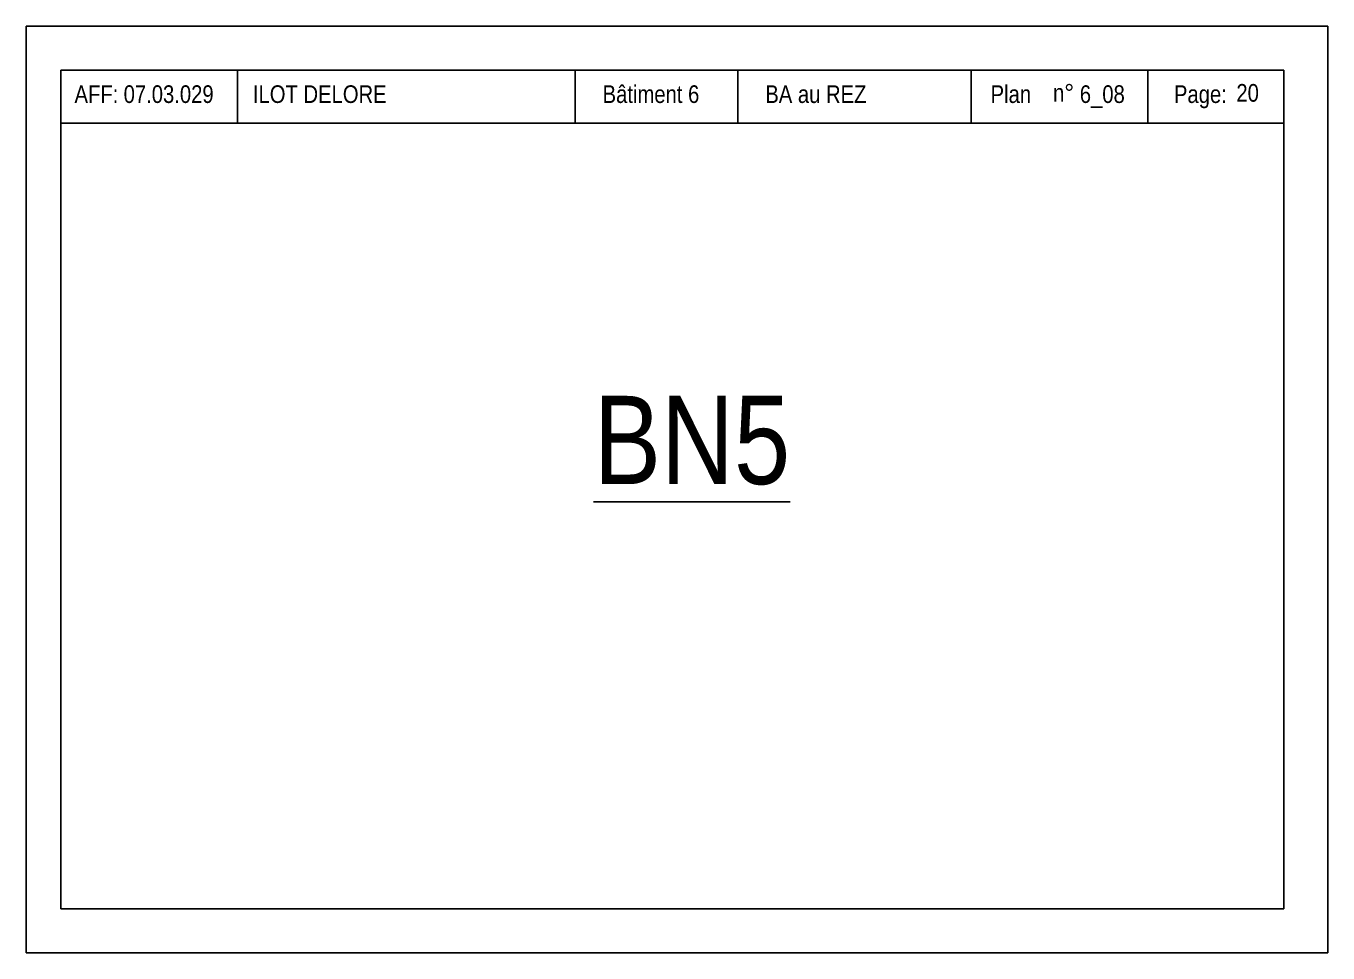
# Model space of a CAD drawing. Header units: metres. Extents: x -9927 to 45032, y -190416 to 12166.
# Drawn here: x 7305 to 8779, y -71603 to -70553 of the extents above; entities that cross this region are included whole.
import ezdxf
from ezdxf.enums import TextEntityAlignment as Align

# ---------------------------------------------------------------- set-up
doc = ezdxf.new("R2010")
doc.units = ezdxf.units.M
doc.layers.add('01_fenetres', color=171, linetype='Continuous')
doc.layers.add('01_texte', color=230, linetype='Continuous')
doc.styles.add('STYLE2', font='ARIALN.TTF')

msp = doc.modelspace()

# ---------------------------------------------------------------- linework, layer by layer
at = {"layer": '01_fenetres', "ltscale": 30}
for p, q in [((7344.19, -70603.08), (7344.19, -71553.08)), ((8729.19, -70603.08), (7344.19, -70603.08)), ((7544.19, -70603.08), (7544.19, -70663.08)), ((7926.69, -70603.08), (7926.69, -70663.08)), ((8110.95, -70603.08), (8110.95, -70663.08)), ((8375.06, -70663.08), (8375.06, -70603.08)), ((8575.06, -70663.08), (8575.06, -70603.08)), ((8729.19, -70603.08), (8729.19, -71553.08)), ((8729.19, -70663.08), (7344.19, -70663.08)), ((8729.19, -71553.08), (7344.19, -71553.08))]:
    msp.add_line(p, q, dxfattribs=at)
at = {"layer": '01_texte', "ltscale": 30}
for p, q in [((7304.6, -70553.08), (7304.6, -71603.08)), ((8779.19, -70553.08), (7304.6, -70553.08)), ((8779.19, -70553.08), (8779.19, -71603.08)), ((7304.6, -71603.08), (8779.19, -71603.08))]:
    msp.add_line(p, q, dxfattribs=at)

# ---------------------------------------------------------------- texts
at = {"layer": '01_texte', "style": 'STYLE2'}
for s, p in [('AFF:', (7359.49, -70640.23)), ('07.03.029', (7415.15, -70640.23)), ('ILOT DELORE', (7561.54, -70640.23)), ('Bâtiment 6', (7957.64, -70640.23)), ('BA au REZ', (8141.9, -70640.23)), ('Plan', (8397.1, -70640.23)), ('n%%D', (8467.79, -70638.79)), ('6_08', (8498.13, -70640.23)), ('Page:', (8604.77, -70640.23)), ('20', (8675.46, -70638.79))]:
    msp.add_text(s, height=20, dxfattribs=at).set_placement(p)
msp.add_text('%%UBN5', height=100, dxfattribs=at).set_placement((8058.75, -71022.68), align=Align.MIDDLE)

doc.saveas('drawing.dxf')
